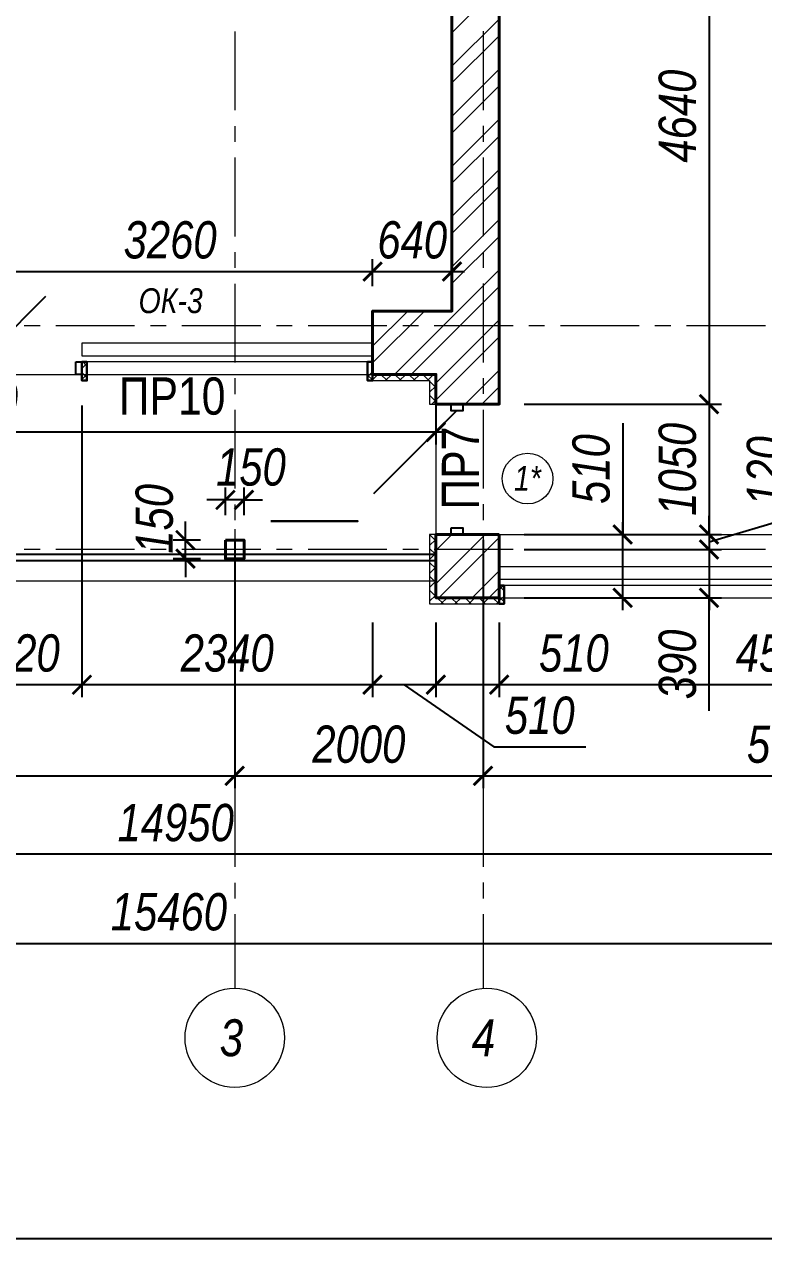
# Model space of a CAD drawing. Header units: millimetres. Extents: x 1582001 to 3303937, y 226471 to 491235.
# Drawn here: x 1804751 to 1810706, y 380855 to 390638 of the extents above; entities that cross this region are included whole.
import ezdxf
from ezdxf.enums import TextEntityAlignment as Align

# ---------------------------------------------------------------- set-up
doc = ezdxf.new("R2010")
doc.units = ezdxf.units.MM
doc.linetypes.add('CENTER', pattern=[50.8, 31.75, -6.35, 6.35, -6.35])
doc.linetypes.add('DASHDOT', pattern=[25.4, 12.7, -6.35, 0, -6.35])
doc.layers.get('Defpoints').update_dxf_attribs({"color": 255, "lineweight": 30})
doc.layers.add('900Сл Non-Print', color=235, linetype='Continuous', lineweight=5, plot=False)
for name, color, linetype, lineweight in [('Text', 212, 'Continuous', 25), ('Двери', 173, 'Continuous', 25), ('Кирпич', 253, 'Continuous', 9), ('Кровля', 232, 'Continuous', 25), ('Лестница', 74, 'Continuous', 25), ('Маркировка', 253, 'Continuous', 18), ('Окна', 4, 'Continuous', 18), ('Оси', 251, 'CENTER', 9), ('ПЕРЕМЫЧКИ', 36, 'Continuous', 25), ('Площади', 201, 'Continuous', 13), ('Размеры', 7, 'Continuous', 18), ('Стены несущие', 7, 'Continuous', 40), ('СТОЙКИ', 26, 'Continuous', 40), ('Утеплитель', 145, 'Continuous', 9)]:
    doc.layers.add(name, color=color, linetype=linetype, lineweight=lineweight)
doc.layers.add('Формуляр', color=138, linetype='Continuous')
doc.styles.add('GOST 2.304', font='ARIALNI.TTF', dxfattribs={"width": 0.98, "height": 300})
doc.styles.get("Standard").update_dxf_attribs({"font": 'ARIALNI.TTF', "height": 300})
doc.styles.add('style', font='ARIALNI.TTF', dxfattribs={"width": 0.98, "height": 300})
doc.styles.add('STYLE1', font='ARIALNI.TTF', dxfattribs={"height": 300})
doc.styles.add('стиль1', font='ARIALNI.TTF', dxfattribs={"width": 0.98, "height": 300})
doc.dimstyles.new('М100', dxfattribs={"dimtxt": 600, "dimasz": 150, "dimexe": 100, "dimexo": 200, "dimgap": 100, "dimtad": 1, "dimdec": 0, "dimtxsty": 'style', "dimblk": 'ARCHTICK', "dimcen": 150, "dimdle": 100, "dimclrt": 256, "dimadec": 0, "dimazin": 0, "dimtfac": 1, "dimtdec": 0, "dimtmove": 1, "dimatfit": 3, "dimldrblk": 'NONE', "dimfxl": 0, "dimarcsym": 0})
pattern_1 = [(45, (-10215.04, -115358.71), (-44.90128, 44.90128), []), (135, (-10215.04, -115358.71), (-44.90128, -44.90128), [])]

# ---------------------------------------------------------------- blocks, each defined once
blk = doc.blocks.new('*U16')
blk.add_line((0, -50), (-671.8, -721.8))
for points in [[(-50, 0), (-50, -50), (50, -50), (50, 0)], [(-50, -1000), (-50, -1050), (50, -1050), (50, -1000)]]:
    blk.add_lwpolyline(points, close=True)
blk = doc.blocks.new('*U23')
blk.add_line((50, 0), (629.8, 579.8))
for points in [[(0, 50), (50, 50), (50, -50), (0, -50)], [(870, 50), (920, 50), (920, -50), (870, -50)]]:
    blk.add_lwpolyline(points, close=True)
blk = doc.blocks.new('_ArchTick')
at = {"color": 0, "linetype": 'ByBlock', "const_width": 0.15}
blk.add_lwpolyline([(-0.5, -0.5), (0.5, 0.5)], dxfattribs=at)
blk = doc.blocks.new('*D190')
at = {"layer": 'Defpoints', "color": 0, "lineweight": -3, "transparency": 16777216}
for p in [(1801045.7, 387073.9), (1806445.7, 386683.9), (1806445.7, 384583.9)]:
    blk.add_point(p, dxfattribs=at)
at = {"layer": 'Размеры', "color": 0, "lineweight": -2, "transparency": 16777216}
for p, q in [((1801045.7, 386873.9), (1801045.7, 384483.9)), ((1806445.7, 386483.9), (1806445.7, 384483.9)), ((1800945.7, 384583.9), (1806545.7, 384583.9))]:
    blk.add_line(p, q, dxfattribs=at)
at = {"layer": 'Размеры', "color": 0, "lineweight": -2, "transparency": 16777216, "xscale": 150, "yscale": 150, "zscale": 150, "rotation": 180}
blk.add_blockref('_ArchTick', (1801045.7, 384583.9), dxfattribs=at)
at = {"layer": 'Размеры', "color": 0, "lineweight": -2, "transparency": 16777216, "xscale": 150, "yscale": 150, "zscale": 150}
blk.add_blockref('_ArchTick', (1806445.7, 384583.9), dxfattribs=at)
at = {"layer": 'Размеры', "transparency": 16777216, "insert": (1803745.7, 384837), "char_height": 300, "attachment_point": 5, "style": 'style'}
blk.add_mtext('5400', dxfattribs=at)
blk = doc.blocks.new('_None')
blk = doc.blocks.new('*D191')
at = {"layer": 'Defpoints', "color": 0, "lineweight": -3, "transparency": 16777216}
for p in [(1806445.7, 386683.9), (1808445.7, 386683.9), (1808445.7, 384583.9)]:
    blk.add_point(p, dxfattribs=at)
at = {"layer": 'Размеры', "color": 0, "lineweight": -2, "transparency": 16777216}
for p, q in [((1806445.7, 386483.9), (1806445.7, 384483.9)), ((1808445.7, 386483.9), (1808445.7, 384483.9)), ((1806345.7, 384583.9), (1808545.7, 384583.9))]:
    blk.add_line(p, q, dxfattribs=at)
at = {"layer": 'Размеры', "color": 0, "lineweight": -2, "transparency": 16777216, "xscale": 150, "yscale": 150, "zscale": 150, "rotation": 180}
blk.add_blockref('_ArchTick', (1806445.7, 384583.9), dxfattribs=at)
at = {"layer": 'Размеры', "color": 0, "lineweight": -2, "transparency": 16777216, "xscale": 150, "yscale": 150, "zscale": 150}
blk.add_blockref('_ArchTick', (1808445.7, 384583.9), dxfattribs=at)
at = {"layer": 'Размеры', "transparency": 16777216, "insert": (1807445.7, 384837), "char_height": 300, "attachment_point": 5, "style": 'style'}
blk.add_mtext('2000', dxfattribs=at)
blk = doc.blocks.new('*D192')
at = {"layer": 'Defpoints', "color": 0, "lineweight": -3, "transparency": 16777216}
for p in [(1808445.7, 386683.9), (1813445.7, 386683.9), (1813445.7, 384583.9)]:
    blk.add_point(p, dxfattribs=at)
at = {"layer": 'Размеры', "color": 0, "lineweight": -2, "transparency": 16777216}
for p, q in [((1808445.7, 386483.9), (1808445.7, 384483.9)), ((1813445.7, 386483.9), (1813445.7, 384483.9)), ((1808345.7, 384583.9), (1813545.7, 384583.9))]:
    blk.add_line(p, q, dxfattribs=at)
at = {"layer": 'Размеры', "color": 0, "lineweight": -2, "transparency": 16777216, "xscale": 150, "yscale": 150, "zscale": 150, "rotation": 180}
blk.add_blockref('_ArchTick', (1808445.7, 384583.9), dxfattribs=at)
at = {"layer": 'Размеры', "color": 0, "lineweight": -2, "transparency": 16777216, "xscale": 150, "yscale": 150, "zscale": 150}
blk.add_blockref('_ArchTick', (1813445.7, 384583.9), dxfattribs=at)
at = {"layer": 'Размеры', "transparency": 16777216, "insert": (1810945.7, 384837), "char_height": 300, "attachment_point": 5, "style": 'style'}
blk.add_mtext('5000', dxfattribs=at)
blk = doc.blocks.new('*D194')
at = {"layer": 'Defpoints', "color": 0, "lineweight": -3, "transparency": 16777216}
for p in [(1798495.7, 386683.9), (1813445.7, 386683.9), (1798495.7, 383952)]:
    blk.add_point(p, dxfattribs=at)
at = {"layer": 'Размеры', "color": 0, "lineweight": -2, "transparency": 16777216}
for p, q in [((1798495.7, 386483.9), (1798495.7, 383852)), ((1813445.7, 386483.9), (1813445.7, 383852)), ((1813545.7, 383952), (1798395.7, 383952))]:
    blk.add_line(p, q, dxfattribs=at)
at = {"layer": 'Размеры', "color": 0, "lineweight": -2, "transparency": 16777216, "xscale": 150, "yscale": 150, "zscale": 150, "rotation": 180}
blk.add_blockref('_ArchTick', (1798495.7, 383952), dxfattribs=at)
at = {"layer": 'Размеры', "color": 0, "lineweight": -2, "transparency": 16777216, "xscale": 150, "yscale": 150, "zscale": 150}
blk.add_blockref('_ArchTick', (1813445.7, 383952), dxfattribs=at)
at = {"layer": 'Размеры', "transparency": 16777216, "insert": (1805970.7, 384205.2), "char_height": 300, "attachment_point": 5, "style": 'style'}
blk.add_mtext('14950', dxfattribs=at)
blk = doc.blocks.new('*D197')
at = {"layer": 'Defpoints', "color": 0, "lineweight": -3, "transparency": 16777216}
for p in [(1798185.7, 386683.9), (1813645.7, 386018.1), (1813645.7, 383233.7)]:
    blk.add_point(p, dxfattribs=at)
at = {"layer": 'Размеры', "color": 0, "lineweight": -2, "transparency": 16777216}
for p, q in [((1798185.7, 386483.9), (1798185.7, 383133.7)), ((1813645.7, 385818.1), (1813645.7, 383133.7)), ((1798085.7, 383233.7), (1813745.7, 383233.7))]:
    blk.add_line(p, q, dxfattribs=at)
at = {"layer": 'Размеры', "color": 0, "lineweight": -2, "transparency": 16777216, "xscale": 150, "yscale": 150, "zscale": 150, "rotation": 180}
blk.add_blockref('_ArchTick', (1798185.7, 383233.7), dxfattribs=at)
at = {"layer": 'Размеры', "color": 0, "lineweight": -2, "transparency": 16777216, "xscale": 150, "yscale": 150, "zscale": 150}
blk.add_blockref('_ArchTick', (1813645.7, 383233.7), dxfattribs=at)
at = {"layer": 'Размеры', "transparency": 16777216, "insert": (1805915.7, 383486.9), "char_height": 300, "attachment_point": 5, "style": 'style'}
blk.add_mtext('15460', dxfattribs=at)
blk = doc.blocks.new('*U12')
h = blk.add_hatch()
h.set_pattern_fill('ANSI37', color=256, scale=20, angle=360, style=0)
h.set_pattern_definition([(45, (-8475.04, -115358.71), (-44.90128, 44.90128), []), (135, (-8475.04, -115358.71), (-44.90128, -44.90128), [])])
h.paths.add_polyline_path([(2300, -50), (2340, -50), (2340, 100), (2300, 100)])
h = blk.add_hatch()
h.set_pattern_fill('ANSI37', color=256, scale=20, angle=360, style=0)
h.set_pattern_definition(pattern_1)
h.paths.add_polyline_path([(40, -50), (40, 50), (0, 50), (0, -50)])
for points in [[(0, 250), (2340, 250), (2340, 150), (0, 150)], [(0, 100), (2340, 100), (2340, 0), (0, 0)]]:
    blk.add_lwpolyline(points, close=True)
at = {"layer": 'Утеплитель', "lineweight": 30}
for points in [[(0, 100), (40, 100), (40, -50), (0, -50)], [(2300, 100), (2340, 100), (2340, -50), (2300, -50)]]:
    blk.add_lwpolyline(points, close=True, dxfattribs=at)
blk = doc.blocks.new('*U13')
h = blk.add_hatch()
h.set_pattern_fill('ANSI37', color=256, scale=20, angle=360, style=0)
h.set_pattern_definition([(45, (-6255.04, -115358.71), (-44.90128, 44.90128), []), (135, (-6255.04, -115358.71), (-44.90128, -44.90128), [])])
h.paths.add_polyline_path([(4520, -50), (4560, -50), (4560, 100), (4520, 100)])
h = blk.add_hatch()
h.set_pattern_fill('ANSI37', color=256, scale=20, angle=360, style=0)
h.set_pattern_definition(pattern_1)
h.paths.add_polyline_path([(40, -50), (40, 50), (0, 50), (0, -50)])
for points in [[(0, 250), (4560, 250), (4560, 150), (0, 150)], [(0, 100), (4560, 100), (4560, 0), (0, 0)]]:
    blk.add_lwpolyline(points, close=True)
at = {"layer": 'Утеплитель', "lineweight": 30}
for points in [[(0, 100), (40, 100), (40, -50), (0, -50)], [(4520, 100), (4560, 100), (4560, -50), (4520, -50)]]:
    blk.add_lwpolyline(points, close=True, dxfattribs=at)
blk = doc.blocks.new('*D218')
at = {"layer": 'Defpoints', "color": 0, "lineweight": -3, "transparency": 16777216}
for p in [(1808575.7, 386018.1), (1813135.7, 386018.1), (1808575.7, 385318.1)]:
    blk.add_point(p, dxfattribs=at)
at = {"layer": 'Размеры', "color": 0, "lineweight": -2, "transparency": 16777216}
for p, q in [((1808575.7, 385818.1), (1808575.7, 385218.1)), ((1813135.7, 385818.1), (1813135.7, 385218.1)), ((1813235.7, 385318.1), (1808475.7, 385318.1))]:
    blk.add_line(p, q, dxfattribs=at)
at = {"layer": 'Размеры', "color": 0, "lineweight": -2, "transparency": 16777216, "xscale": 150, "yscale": 150, "zscale": 150, "rotation": 180}
blk.add_blockref('_ArchTick', (1808575.7, 385318.1), dxfattribs=at)
at = {"layer": 'Размеры', "color": 0, "lineweight": -2, "transparency": 16777216, "xscale": 150, "yscale": 150, "zscale": 150}
blk.add_blockref('_ArchTick', (1813135.7, 385318.1), dxfattribs=at)
at = {"layer": 'Размеры', "transparency": 16777216, "insert": (1810855.7, 385571.3), "char_height": 300, "attachment_point": 5, "style": 'style'}
blk.add_mtext('4560', dxfattribs=at)
blk = doc.blocks.new('*D219')
at = {"layer": 'Defpoints', "color": 0, "lineweight": -3, "transparency": 16777216}
for p in [(1808065.7, 386018.1), (1808575.7, 386018.1), (1808065.7, 385318.1)]:
    blk.add_point(p, dxfattribs=at)
at = {"layer": 'Размеры', "color": 0, "lineweight": -2, "transparency": 16777216}
for p, q in [((1808065.7, 385818.1), (1808065.7, 385218.1)), ((1808575.7, 385818.1), (1808575.7, 385218.1)), ((1808675.7, 385318.1), (1807965.7, 385318.1)), ((1809548.3, 385318.1), (1808575.7, 385318.1))]:
    blk.add_line(p, q, dxfattribs=at)
at = {"layer": 'Размеры', "color": 0, "lineweight": -2, "transparency": 16777216, "xscale": 150, "yscale": 150, "zscale": 150, "rotation": 180}
blk.add_blockref('_ArchTick', (1808065.7, 385318.1), dxfattribs=at)
at = {"layer": 'Размеры', "color": 0, "lineweight": -2, "transparency": 16777216, "xscale": 150, "yscale": 150, "zscale": 150}
blk.add_blockref('_ArchTick', (1808575.7, 385318.1), dxfattribs=at)
at = {"layer": 'Размеры', "transparency": 16777216, "insert": (1809177.5, 385571.3), "char_height": 300, "attachment_point": 5, "style": 'style'}
blk.add_mtext('510', dxfattribs=at)
blk = doc.blocks.new('*D220')
at = {"layer": 'Defpoints', "color": 0, "lineweight": -3, "transparency": 16777216}
for p in [(1807555.7, 386018.1), (1808065.7, 386018.1), (1807555.7, 385318.1)]:
    blk.add_point(p, dxfattribs=at)
at = {"layer": 'Размеры', "color": 0, "lineweight": -2, "transparency": 16777216}
for p, q in [((1807555.7, 385818.1), (1807555.7, 385218.1)), ((1808065.7, 385818.1), (1808065.7, 385218.1)), ((1808165.7, 385318.1), (1807455.7, 385318.1)), ((1807810.7, 385318.1), (1808531.5, 384816.7)), ((1808531.5, 384816.7), (1809273.2, 384816.7))]:
    blk.add_line(p, q, dxfattribs=at)
at = {"layer": 'Размеры', "color": 0, "lineweight": -2, "transparency": 16777216, "xscale": 150, "yscale": 150, "zscale": 150, "rotation": 180}
blk.add_blockref('_ArchTick', (1807555.7, 385318.1), dxfattribs=at)
at = {"layer": 'Размеры', "color": 0, "lineweight": -2, "transparency": 16777216, "xscale": 150, "yscale": 150, "zscale": 150}
blk.add_blockref('_ArchTick', (1808065.7, 385318.1), dxfattribs=at)
at = {"layer": 'Размеры', "transparency": 16777216, "insert": (1808902.4, 385069.9), "char_height": 300, "attachment_point": 5, "style": 'style'}
blk.add_mtext('510', dxfattribs=at)
blk = doc.blocks.new('*D221')
at = {"layer": 'Defpoints', "color": 0, "lineweight": -3, "transparency": 16777216}
for p in [(1805215.7, 387768.1), (1807555.7, 386018.1), (1805215.7, 385318.1)]:
    blk.add_point(p, dxfattribs=at)
at = {"layer": 'Размеры', "color": 0, "lineweight": -2, "transparency": 16777216}
for p, q in [((1805215.7, 387568.1), (1805215.7, 385218.1)), ((1807555.7, 385818.1), (1807555.7, 385218.1)), ((1807655.7, 385318.1), (1805115.7, 385318.1))]:
    blk.add_line(p, q, dxfattribs=at)
at = {"layer": 'Размеры', "color": 0, "lineweight": -2, "transparency": 16777216, "xscale": 150, "yscale": 150, "zscale": 150, "rotation": 180}
blk.add_blockref('_ArchTick', (1805215.7, 385318.1), dxfattribs=at)
at = {"layer": 'Размеры', "color": 0, "lineweight": -2, "transparency": 16777216, "xscale": 150, "yscale": 150, "zscale": 150}
blk.add_blockref('_ArchTick', (1807555.7, 385318.1), dxfattribs=at)
at = {"layer": 'Размеры', "transparency": 16777216, "insert": (1806385.7, 385571.3), "char_height": 300, "attachment_point": 5, "style": 'style'}
blk.add_mtext('2340', dxfattribs=at)
blk = doc.blocks.new('*D222')
at = {"layer": 'Defpoints', "color": 0, "lineweight": -3, "transparency": 16777216}
for p in [(1804295.7, 386018.1), (1805215.7, 386018.1), (1804295.7, 385318.1)]:
    blk.add_point(p, dxfattribs=at)
at = {"layer": 'Размеры', "color": 0, "lineweight": -2, "transparency": 16777216}
for p, q in [((1804295.7, 385818.1), (1804295.7, 385218.1)), ((1805215.7, 385818.1), (1805215.7, 385218.1)), ((1805315.7, 385318.1), (1804195.7, 385318.1))]:
    blk.add_line(p, q, dxfattribs=at)
at = {"layer": 'Размеры', "color": 0, "lineweight": -2, "transparency": 16777216, "xscale": 150, "yscale": 150, "zscale": 150, "rotation": 180}
blk.add_blockref('_ArchTick', (1804295.7, 385318.1), dxfattribs=at)
at = {"layer": 'Размеры', "color": 0, "lineweight": -2, "transparency": 16777216, "xscale": 150, "yscale": 150, "zscale": 150}
blk.add_blockref('_ArchTick', (1805215.7, 385318.1), dxfattribs=at)
at = {"layer": 'Размеры', "transparency": 16777216, "insert": (1804755.7, 385571.3), "char_height": 300, "attachment_point": 5, "style": 'style'}
blk.add_mtext('920', dxfattribs=at)
blk = doc.blocks.new('*D275')
at = {"layer": 'Defpoints', "color": 0, "lineweight": -3, "transparency": 16777216}
for p in [(1807555.7, 388646.6), (1804295.7, 388328.1), (1807555.7, 388328.1)]:
    blk.add_point(p, dxfattribs=at)
at = {"layer": 'Размеры', "color": 0, "lineweight": -2, "transparency": 16777216}
for p, q in [((1804295.7, 388528.1), (1804295.7, 388746.6)), ((1807555.7, 388528.1), (1807555.7, 388746.6)), ((1804195.7, 388646.6), (1807655.7, 388646.6))]:
    blk.add_line(p, q, dxfattribs=at)
at = {"layer": 'Размеры', "color": 0, "lineweight": -2, "transparency": 16777216, "xscale": 150, "yscale": 150, "zscale": 150, "rotation": 180}
blk.add_blockref('_ArchTick', (1804295.7, 388646.6), dxfattribs=at)
at = {"layer": 'Размеры', "color": 0, "lineweight": -2, "transparency": 16777216, "xscale": 150, "yscale": 150, "zscale": 150}
blk.add_blockref('_ArchTick', (1807555.7, 388646.6), dxfattribs=at)
at = {"layer": 'Размеры', "transparency": 16777216, "insert": (1805925.7, 388899.7), "char_height": 300, "attachment_point": 5, "style": 'style'}
blk.add_mtext('3260', dxfattribs=at)
blk = doc.blocks.new('*D276')
at = {"layer": 'Defpoints', "color": 0, "lineweight": -3, "transparency": 16777216}
for p in [(1808195.7, 388646.6), (1807555.7, 388328.1), (1808195.7, 388328.1)]:
    blk.add_point(p, dxfattribs=at)
at = {"layer": 'Размеры', "color": 0, "lineweight": -2, "transparency": 16777216}
for p, q in [((1807555.7, 388528.1), (1807555.7, 388746.6)), ((1808195.7, 388528.1), (1808195.7, 388746.6)), ((1807455.7, 388646.6), (1808295.7, 388646.6))]:
    blk.add_line(p, q, dxfattribs=at)
at = {"layer": 'Размеры', "color": 0, "lineweight": -2, "transparency": 16777216, "xscale": 150, "yscale": 150, "zscale": 150, "rotation": 180}
blk.add_blockref('_ArchTick', (1807555.7, 388646.6), dxfattribs=at)
at = {"layer": 'Размеры', "color": 0, "lineweight": -2, "transparency": 16777216, "xscale": 150, "yscale": 150, "zscale": 150}
blk.add_blockref('_ArchTick', (1808195.7, 388646.6), dxfattribs=at)
at = {"layer": 'Размеры', "transparency": 16777216, "insert": (1807875.7, 388899.7), "char_height": 300, "attachment_point": 5, "style": 'style'}
blk.add_mtext('640', dxfattribs=at)
blk = doc.blocks.new('*D314')
at = {"layer": 'Defpoints', "color": 0, "lineweight": -3, "transparency": 16777216}
for p in [(1808575.7, 392218.1), (1808575.7, 387578.1), (1810265.7, 387578.1)]:
    blk.add_point(p, dxfattribs=at)
at = {"layer": 'Размеры', "color": 0, "lineweight": -2, "transparency": 16777216}
for p, q in [((1810265.7, 392318.1), (1810265.7, 387478.1)), ((1808775.7, 392218.1), (1810365.7, 392218.1)), ((1808775.7, 387578.1), (1810365.7, 387578.1))]:
    blk.add_line(p, q, dxfattribs=at)
at = {"layer": 'Размеры', "color": 0, "lineweight": -2, "transparency": 16777216, "xscale": 150, "yscale": 150, "zscale": 150}
for p, rotation in [((1810265.7, 392218.1), 90), ((1810265.7, 387578.1), 270)]:
    blk.add_blockref('_ArchTick', p, dxfattribs=dict(at, rotation=rotation))
at = {"layer": 'Размеры', "transparency": 16777216, "insert": (1810012.5, 389898.1), "char_height": 300, "attachment_point": 5, "rotation": 90, "style": 'style'}
blk.add_mtext('4640', dxfattribs=at)
blk = doc.blocks.new('*D315')
at = {"layer": 'Defpoints', "color": 0, "lineweight": -3, "transparency": 16777216}
for p in [(1808575.7, 387578.1), (1808575.7, 386528.1), (1810265.7, 386528.1)]:
    blk.add_point(p, dxfattribs=at)
at = {"layer": 'Размеры', "color": 0, "lineweight": -2, "transparency": 16777216}
for p, q in [((1810265.7, 387678.1), (1810265.7, 386428.1)), ((1808775.7, 387578.1), (1810365.7, 387578.1)), ((1808775.7, 386528.1), (1810365.7, 386528.1))]:
    blk.add_line(p, q, dxfattribs=at)
at = {"layer": 'Размеры', "color": 0, "lineweight": -2, "transparency": 16777216, "xscale": 150, "yscale": 150, "zscale": 150}
for p, rotation in [((1810265.7, 387578.1), 90), ((1810265.7, 386528.1), 270)]:
    blk.add_blockref('_ArchTick', p, dxfattribs=dict(at, rotation=rotation))
at = {"layer": 'Размеры', "transparency": 16777216, "insert": (1810012.5, 387053.1), "char_height": 300, "attachment_point": 5, "rotation": 90, "style": 'style'}
blk.add_mtext('1050', dxfattribs=at)
blk = doc.blocks.new('*D316')
at = {"layer": 'Defpoints', "color": 0, "lineweight": -3, "transparency": 16777216}
for p in [(1808575.7, 386528.1), (1808575.7, 386408.1), (1810265.7, 386408.1)]:
    blk.add_point(p, dxfattribs=at)
at = {"layer": 'Размеры', "color": 0, "lineweight": -2, "transparency": 16777216}
for p, q in [((1810975.2, 386681), (1810975.2, 387396.2)), ((1810265.7, 386468.1), (1810975.2, 386681)), ((1810265.7, 386528.1), (1810265.7, 386678.1)), ((1808775.7, 386528.1), (1810365.7, 386528.1)), ((1810265.7, 386528.1), (1810265.7, 386408.1)), ((1810265.7, 386528.1), (1810265.7, 386408.1)), ((1808775.7, 386408.1), (1810365.7, 386408.1)), ((1810265.7, 386408.1), (1810265.7, 386258.1))]:
    blk.add_line(p, q, dxfattribs=at)
at = {"layer": 'Размеры', "color": 0, "lineweight": -2, "transparency": 16777216, "xscale": 150, "yscale": 150, "zscale": 150}
for p, rotation in [((1810265.7, 386528.1), 270), ((1810265.7, 386408.1), 90)]:
    blk.add_blockref('_ArchTick', p, dxfattribs=dict(at, rotation=rotation))
at = {"layer": 'Размеры', "transparency": 16777216, "insert": (1810722, 387038.6), "char_height": 300, "attachment_point": 5, "rotation": 90, "style": 'style'}
blk.add_mtext('120', dxfattribs=at)
blk = doc.blocks.new('*D317')
at = {"layer": 'Defpoints', "color": 0, "lineweight": -3, "transparency": 16777216}
for p in [(1808575.7, 386408.1), (1808575.7, 386018.1), (1810265.7, 386018.1)]:
    blk.add_point(p, dxfattribs=at)
at = {"layer": 'Размеры', "color": 0, "lineweight": -2, "transparency": 16777216}
for p, q in [((1810265.7, 386508.1), (1810265.7, 385918.1)), ((1808775.7, 386408.1), (1810365.7, 386408.1)), ((1808775.7, 386018.1), (1810365.7, 386018.1)), ((1810265.7, 385108.2), (1810265.7, 386018.1))]:
    blk.add_line(p, q, dxfattribs=at)
at = {"layer": 'Размеры', "color": 0, "lineweight": -2, "transparency": 16777216, "xscale": 150, "yscale": 150, "zscale": 150}
for p, rotation in [((1810265.7, 386408.1), 90), ((1810265.7, 386018.1), 270)]:
    blk.add_blockref('_ArchTick', p, dxfattribs=dict(at, rotation=rotation))
at = {"layer": 'Размеры', "transparency": 16777216, "insert": (1810012.5, 385481.5), "char_height": 300, "attachment_point": 5, "rotation": 90, "style": 'style'}
blk.add_mtext('390', dxfattribs=at)
blk = doc.blocks.new('*D184')
at = {"layer": 'Defpoints', "color": 0, "lineweight": -3, "transparency": 16777216}
for p in [(1808775.7, 386528.1), (1809570.7, 386528.1), (1808775.7, 386018.1)]:
    blk.add_point(p, dxfattribs=at)
at = {"layer": 'Размеры', "color": 0, "lineweight": -2, "transparency": 16777216}
for p, q in [((1809570.7, 387426), (1809570.7, 386528.1)), ((1809570.7, 385918.1), (1809570.7, 386628.1)), ((1808975.7, 386528.1), (1809670.7, 386528.1)), ((1808975.7, 386018.1), (1809670.7, 386018.1))]:
    blk.add_line(p, q, dxfattribs=at)
at = {"layer": 'Размеры', "color": 0, "lineweight": -2, "transparency": 16777216, "xscale": 150, "yscale": 150, "zscale": 150}
for p, rotation in [((1809570.7, 386528.1), 90), ((1809570.7, 386018.1), 270)]:
    blk.add_blockref('_ArchTick', p, dxfattribs=dict(at, rotation=rotation))
at = {"layer": 'Размеры', "transparency": 16777216, "insert": (1809317.5, 387055.1), "char_height": 300, "attachment_point": 5, "rotation": 90, "style": 'style'}
blk.add_mtext('510', dxfattribs=at)
blk = doc.blocks.new('*D328')
at = {"layer": 'Defpoints', "color": 0, "lineweight": -3, "transparency": 16777216}
for p in [(1800585.7, 387818.1), (1808065.7, 387818.1), (1800585.7, 387353.2)]:
    blk.add_point(p, dxfattribs=at)
at = {"layer": 'Размеры', "color": 0, "lineweight": -2, "transparency": 16777216}
for p, q in [((1800585.7, 387618.1), (1800585.7, 387253.2)), ((1808065.7, 387618.1), (1808065.7, 387253.2)), ((1808165.7, 387353.2), (1800485.7, 387353.2))]:
    blk.add_line(p, q, dxfattribs=at)
at = {"layer": 'Размеры', "color": 0, "lineweight": -2, "transparency": 16777216, "xscale": 150, "yscale": 150, "zscale": 150, "rotation": 180}
blk.add_blockref('_ArchTick', (1800585.7, 387353.2), dxfattribs=at)
at = {"layer": 'Размеры', "color": 0, "lineweight": -2, "transparency": 16777216, "xscale": 150, "yscale": 150, "zscale": 150}
blk.add_blockref('_ArchTick', (1808065.7, 387353.2), dxfattribs=at)
at = {"layer": 'Размеры', "transparency": 16777216, "insert": (1804325.7, 387606.3), "char_height": 300, "attachment_point": 5, "style": 'style'}
blk.add_mtext('7480', dxfattribs=at)
blk = doc.blocks.new('*D616')
at = {"layer": 'Defpoints', "color": 0, "lineweight": -3, "transparency": 16777216}
for p in [(1806370.7, 386806.3), (1806370.7, 386483.1), (1806520.7, 386483.1)]:
    blk.add_point(p, dxfattribs=at)
at = {"layer": 'Размеры', "color": 0, "lineweight": -2, "transparency": 16777216}
for p, q in [((1806370.7, 386683.1), (1806370.7, 386906.3)), ((1806520.7, 386683.1), (1806520.7, 386906.3)), ((1806370.7, 386806.3), (1806220.7, 386806.3)), ((1806520.7, 386806.3), (1806370.7, 386806.3)), ((1806520.7, 386806.3), (1806670.7, 386806.3))]:
    blk.add_line(p, q, dxfattribs=at)
at = {"layer": 'Размеры', "color": 0, "lineweight": -2, "transparency": 16777216, "xscale": 150, "yscale": 150, "zscale": 150}
blk.add_blockref('_ArchTick', (1806370.7, 386806.3), dxfattribs=at)
at = {"layer": 'Размеры', "color": 0, "lineweight": -2, "transparency": 16777216, "xscale": 150, "yscale": 150, "zscale": 150, "rotation": 180}
blk.add_blockref('_ArchTick', (1806520.7, 386806.3), dxfattribs=at)
at = {"layer": 'Размеры', "transparency": 16777216, "insert": (1806576.7, 387069.8), "char_height": 300, "attachment_point": 5, "style": 'style'}
blk.add_mtext('150', dxfattribs=at)
blk = doc.blocks.new('*D617')
at = {"layer": 'Defpoints', "color": 0, "lineweight": -3, "transparency": 16777216}
for p in [(1806048.9, 386483.1), (1806370.7, 386483.1), (1806370.7, 386333.1)]:
    blk.add_point(p, dxfattribs=at)
at = {"layer": 'Размеры', "color": 0, "lineweight": -2, "transparency": 16777216}
for p, q in [((1806048.9, 386483.1), (1806048.9, 386633.1)), ((1806170.7, 386483.1), (1805948.9, 386483.1)), ((1806048.9, 386333.1), (1806048.9, 386483.1)), ((1806170.7, 386333.1), (1805948.9, 386333.1)), ((1806048.9, 386333.1), (1806048.9, 386183.1))]:
    blk.add_line(p, q, dxfattribs=at)
at = {"layer": 'Размеры', "color": 0, "lineweight": -2, "transparency": 16777216, "xscale": 150, "yscale": 150, "zscale": 150}
for p, rotation in [((1806048.9, 386483.1), 270), ((1806048.9, 386333.1), 90)]:
    blk.add_blockref('_ArchTick', p, dxfattribs=dict(at, rotation=rotation))
at = {"layer": 'Размеры', "transparency": 16777216, "insert": (1805799.6, 386653.7), "char_height": 300, "attachment_point": 5, "rotation": 90, "style": 'style'}
blk.add_mtext('150', dxfattribs=at)
blk = doc.blocks.new('*U45')
at = {"layer": '900Сл Non-Print'}
blk.add_lwpolyline([(0, 0), (822.6, 0), (1129.7, 0), (1440, 0), (1635, 0), (1830, 0), (3910, 0), (8480, 0), (8480, -240), (8480, -1665), (2169.7, -1665), (1440, -1665), (1050, -1665), (1050, -1500), (0, -1500), (0, -500), (0, -350), (0, -150), (0, 0)], dxfattribs=at)
at = {"layer": 'Кровля'}
blk.add_lwpolyline([(7152, -1183.2), (7852, -1183.2), (7852, -1183.2), (7152, -1183.2)], close=True, dxfattribs=at)
at = {"layer": 'Text', "flags": 2}
blk.add_attdef('ПЛОЩАДЬ', (7202, -1133.2), '', height=175, dxfattribs=at)

msp = doc.modelspace()

# ---------------------------------------------------------------- hatches: boundary and pattern name
at = {"layer": 'Кирпич'}
h = msp.add_hatch(dxfattribs=at)
h.set_pattern_fill('ANSI32', color=256, scale=30, style=0)
h.set_pattern_definition([(45, (344110.15, 96926.34), (-202.055763, 202.055763), []), (45, (344244.86, 96926.34), (-202.055763, 202.055763), [])])
h.paths.add_polyline_path([(1800655.7, 394708.1), (1800655.7, 394773.1), (1801165.7, 394773.1), (1801165.7, 394198.1), (1798695.7, 394198.1), (1798695.7, 392098.1), (1801825.7, 392098.1), (1801825.7, 391718.1), (1798695.7, 391718.1), (1798695.7, 388328.1), (1799615.7, 388328.1), (1799615.7, 387818.1), (1798185.7, 387818.1), (1798185.7, 394708.1)])
h.paths.add_polyline_path([(1801165.7, 393158.1), (1801045.7, 393158.1), (1801045.7, 394198.1), (1801165.7, 394198.1), (1801165.7, 393398.1), (1805075.7, 393398.1), (1805075.7, 394578.1), (1805195.7, 394578.1), (1805195.7, 393278.1), (1801165.7, 393278.1)])
h.paths.add_polyline_path([(1802745.7, 392098.1), (1804165.7, 392098.1), (1804165.7, 391718.1), (1802745.7, 391718.1)])
h.paths.add_polyline_path([(1803395.7, 391718.1), (1803515.7, 391718.1), (1803515.7, 388328.1), (1803395.7, 388328.1)])
h.paths.add_polyline_path([(1802875.7, 388328.1), (1804295.7, 388328.1), (1804295.7, 387818.1), (1802875.7, 387818.1)])
h.paths.add_polyline_path([(1808195.7, 392218.1), (1808575.7, 392218.1), (1808575.7, 387578.1), (1808065.7, 387578.1), (1808065.7, 387818.1), (1807555.7, 387818.1), (1807555.7, 388328.1), (1808195.7, 388328.1), (1808195.7, 391718.1), (1805085.7, 391718.1), (1805085.7, 392098.1), (1808195.7, 392098.1)])
h.paths.add_polyline_path([(1808575.7, 386528.1), (1808065.7, 386528.1), (1808065.7, 386018.1), (1808575.7, 386018.1)])
h.paths.add_polyline_path([(1808195.7, 394948.1), (1808575.7, 394948.1), (1808575.7, 393648.1), (1813135.7, 393648.1), (1813135.7, 394818.1), (1813645.7, 394818.1), (1813645.7, 391088.1), (1813135.7, 391088.1), (1813135.7, 393268.4), (1808575.7, 393268.4), (1808575.7, 393138.1), (1808195.7, 393138.1)])
h.paths.add_polyline_path([(1813135.7, 388738.1), (1813645.7, 388738.1), (1813645.7, 386018.1), (1813135.7, 386018.1)])
h.paths.add_polyline_path([(1808195.7, 397158.1), (1808575.7, 397158.1), (1808575.7, 395868.1), (1808195.7, 395868.1)])
h.paths.add_polyline_path([(1809755.7, 398208.1), (1809755.7, 397158.1), (1808575.7, 397158.1), (1808575.7, 397038.1), (1810655.7, 397038.1), (1810655.7, 397158.1), (1809875.7, 397158.1), (1809875.7, 398208.1)])
h.paths.add_polyline_path([(1813135.7, 399638.1), (1813645.7, 399638.1), (1813645.7, 397038.1), (1813135.7, 397038.1), (1813135.7, 398208.1), (1809625.7, 398208.1), (1809625.7, 398588.1), (1813135.7, 398588.1)])
h.paths.add_polyline_path([(1812225.7, 397158.1), (1813135.7, 397158.1), (1813135.7, 397038.1), (1812225.7, 397038.1)], flags=17)
h.paths.add_polyline_path([(1803125.7, 396008.1), (1803515.7, 396008.1), (1803515.7, 398208.1), (1803635.7, 398208.1), (1803635.7, 396008.1), (1804025.7, 396008.1), (1804025.7, 395888.1), (1803125.7, 395888.1)], flags=17)
h.paths.add_polyline_path([(1806115.7, 398208.1), (1806235.7, 398208.1), (1806235.7, 395888.1), (1805195.7, 395888.1), (1805195.7, 395498.1), (1805075.7, 395498.1), (1805075.7, 395888.1), (1804945.7, 395888.1), (1804945.7, 396008.1), (1806115.7, 396008.1)])
h.paths.add_polyline_path([(1800655.7, 399878.1), (1801165.7, 399878.1), (1801165.7, 398588.1), (1806115.7, 398588.1), (1806115.7, 398848.1), (1806365.7, 398848.1), (1806365.7, 398588.1), (1806755.7, 398588.1), (1806755.7, 398208.1), (1801165.7, 398208.1), (1801165.7, 395823.1), (1800655.7, 395823.1)])
h.paths.add_polyline_path([(1801165.7, 400928.1), (1800655.7, 400928.1), (1800655.7, 401698.1), (1801685.7, 401698.1), (1801685.7, 401188.1), (1801165.7, 401188.1)])
h.paths.add_polyline_path([(1803390.7, 401188.1), (1803640.7, 401188.1), (1803640.7, 398588.1), (1803390.7, 398588.1)])
h.paths.add_polyline_path([(1804300.7, 401188.1), (1802735.7, 401188.1), (1802735.7, 401698.1), (1804300.7, 401698.1)])
h.paths.add_polyline_path([(1808705.7, 398588.1), (1808705.7, 398208.1), (1807805.7, 398208.1), (1807805.7, 398588.1), (1808195.7, 398588.1), (1808195.7, 399898.1), (1807805.7, 399898.1), (1807805.7, 400408.1), (1808065.7, 400408.1), (1808065.7, 404698.1), (1808575.7, 404698.1), (1808575.7, 398588.1)])
h.paths.add_polyline_path([(1805350.7, 401698.1), (1806625.7, 401698.1), (1806625.7, 400408.1), (1806755.7, 400408.1), (1806755.7, 399898.1), (1806365.7, 399898.1), (1806365.7, 399768.1), (1806115.7, 399768.1), (1806115.7, 401188.1), (1805350.7, 401188.1)])
h.paths.add_polyline_path([(1813645.7, 404698.1), (1813135.7, 404698.1), (1813135.7, 401988.1), (1813645.7, 401988.1)])
h.paths.add_polyline_path([(1802205.7, 396008.1), (1801165.7, 396008.1), (1801165.7, 395888.1), (1802205.7, 395888.1)], flags=17)
h.paths.add_polyline_path([(1801045.7, 392238.1), (1801165.7, 392238.1), (1801165.7, 392098.1), (1801045.7, 392098.1)], flags=17)
at = {"layer": 'Утеплитель'}
h = msp.add_hatch(dxfattribs=at)
h.set_pattern_fill('ANSI37', color=256, scale=25, style=0)
h.set_pattern_definition([(45, (344110.15, 96926.34), (-56.1266008, 56.1266008), []), (135, (344110.15, 96926.34), (-56.1266008, -56.1266008), [])])
h.paths.add_polyline_path([(1800655.7, 400928.1), (1800605.7, 400928.1), (1800605.7, 401748.1), (1801685.7, 401748.1), (1801685.7, 401698.1), (1800655.7, 401698.1)])
h.paths.add_polyline_path([(1802735.7, 401698.1), (1804300.7, 401698.1), (1804300.7, 401748.1), (1802735.7, 401748.1)])
h.paths.add_polyline_path([(1805350.7, 401698.1), (1805350.7, 401748.1), (1806675.7, 401748.1), (1806675.7, 400458.1), (1806755.7, 400458.1), (1806755.7, 400408.1), (1806625.7, 400408.1), (1806625.7, 401698.1)])
h.paths.add_polyline_path([(1808575.7, 404698.1), (1808575.7, 404748.1), (1808015.7, 404748.1), (1808015.7, 400458.1), (1807805.7, 400458.1), (1807805.7, 400408.1), (1808065.7, 400408.1), (1808065.7, 404698.1)])
h.paths.add_polyline_path([(1813135.7, 404698.1), (1813135.7, 404748.1), (1813695.7, 404748.1), (1813695.7, 401988.1), (1813645.7, 401988.1), (1813645.7, 404698.1)])
h.paths.add_polyline_path([(1813645.7, 399638.1), (1813695.7, 399638.1), (1813695.7, 397038.1), (1813645.7, 397038.1)])
h.paths.add_polyline_path([(1813645.7, 394818.1), (1813695.7, 394818.1), (1813695.7, 391088.1), (1813645.7, 391088.1)])
h.paths.add_polyline_path([(1813135.7, 386018.1), (1813135.7, 385968.1), (1813695.7, 385968.1), (1813695.7, 388738.1), (1813645.7, 388738.1), (1813645.7, 386018.1)])
h.paths.add_polyline_path([(1808065.7, 386528.1), (1808015.7, 386528.1), (1808015.7, 385968.1), (1808575.7, 385968.1), (1808575.7, 386018.1), (1808065.7, 386018.1)])
h.paths.add_polyline_path([(1807555.7, 387818.1), (1807555.7, 387768.1), (1808015.7, 387768.1), (1808015.7, 387578.1), (1808065.7, 387578.1), (1808065.7, 387818.1)])
h.paths.add_polyline_path([(1802825.7, 387818.1), (1804345.7, 387818.1), (1804345.7, 387768.1), (1802825.7, 387768.1)])
h.paths.add_polyline_path([(1800655.7, 394773.1), (1800605.7, 394773.1), (1800605.7, 394758.1), (1798135.7, 394758.1), (1798135.7, 387768.1), (1799615.7, 387768.1), (1799615.7, 387818.1), (1798185.7, 387818.1), (1798185.7, 394708.1), (1800655.7, 394708.1)])
h.paths.add_polyline_path([(1800655.7, 399878.1), (1800605.7, 399878.1), (1800605.7, 395823.1), (1800655.7, 395823.1)])

# ---------------------------------------------------------------- linework, layer by layer
at = {"layer": 'Лестница'}
msp.add_lwpolyline([(1799585.7, 386318.1), (1808065.7, 386318.1), (1808065.7, 386368.1), (1799585.7, 386368.1)], close=True, dxfattribs=at)
at = {"layer": 'Маркировка', "color": 5}
msp.add_circle((1808805, 386978.1), 203.9, dxfattribs=at)
at = {"layer": 'Оси', "ltscale": 20}
for p, q in [((1806445.7, 407852.5), (1806445.7, 382873.7)), ((1808445.7, 407853.6), (1808445.7, 382872.6)), ((1816815.7, 388208.1), (1795015.7, 388208.1)), ((1816815.7, 386408.1), (1795015.7, 386408.1))]:
    msp.add_line(p, q, dxfattribs=at)
at = {"layer": 'Оси', "linetype": 'DASHDOT', "ltscale": 50}
for p, q in [((1806445.7, 386571.2), (1806445.7, 386245)), ((1806622.3, 386408.1), (1806269.1, 386408.1))]:
    msp.add_line(p, q, dxfattribs=at)
at = {"layer": 'Оси', "linetype": 'Continuous', "ltscale": 100}
for centre in [(1806445.7, 382473.7), (1806445.7, 382473.7), (1808475.7, 382473.7), (1808475.7, 382473.7)]:
    msp.add_circle(centre, 400, dxfattribs=at)
at = {"layer": 'Размеры', "ltscale": 100}
msp.add_line((1808575.7, 386528.1), (1813135.7, 386528.1), dxfattribs=at)
at = {"layer": 'Стены несущие'}
msp.add_lwpolyline([(1808195.7, 392218.1), (1808575.7, 392218.1), (1808575.7, 387578.1), (1808065.7, 387578.1), (1808065.7, 387818.1), (1807555.7, 387818.1), (1807555.7, 388328.1), (1808195.7, 388328.1), (1808195.7, 391718.1), (1805085.7, 391718.1), (1805085.7, 392098.1), (1808195.7, 392098.1), (1808195.7, 392218.1)], dxfattribs=at)
msp.add_lwpolyline([(1808575.7, 386528.1), (1808065.7, 386528.1), (1808065.7, 386018.1), (1808575.7, 386018.1)], close=True, dxfattribs=at)
at = {"layer": 'СТОЙКИ', "ltscale": 100}
msp.add_lwpolyline([(1806370.7, 386483.1), (1806520.7, 386483.1), (1806520.7, 386333.1), (1806370.7, 386333.1), (1806370.7, 386483.1)], dxfattribs=at)
at = {"layer": 'Утеплитель'}
for points in [[(1807555.7, 387818.1), (1807555.7, 387768.1), (1808015.7, 387768.1), (1808015.7, 387578.1), (1808065.7, 387578.1), (1808065.7, 387818.1), (1807555.7, 387818.1)], [(1808065.7, 386528.1), (1808015.7, 386528.1), (1808015.7, 385968.1), (1808575.7, 385968.1), (1808575.7, 386018.1), (1808065.7, 386018.1), (1808065.7, 386528.1)]]:
    msp.add_lwpolyline(points, dxfattribs=at)
at = {"layer": 'Формуляр', "color": 0}
msp.add_lwpolyline([(1794000.5, 380854.9), (1794000.5, 409544.8), (1833500.4, 409544.8), (1833500.4, 380854.9)], close=True, dxfattribs=at)

# ---------------------------------------------------------------- block references
at = {"layer": 'Двери'}
for name, p in [('*U23', (1804295.7, 387868.1)), ('*U16', (1808235.7, 387578.1))]:
    msp.add_blockref(name, p, dxfattribs=at)
at = {"layer": 'Окна', "xscale": -1}
for name, p in [('*U12', (1807555.7, 387818.1)), ('*U13', (1813135.7, 386018.1))]:
    msp.add_blockref(name, p, dxfattribs=at)
at = {"layer": 'Площади'}
msp.add_blockref('*U45', (1799585.7, 387818.1), dxfattribs=at)

# ---------------------------------------------------------------- texts
at = {"layer": 'Маркировка', "color": 1, "style": 'стиль1'}
msp.add_text('ОК-3', height=200, dxfattribs=at).set_placement((1805930, 388411.4), align=Align.MIDDLE_CENTER)
at = {"layer": 'Маркировка', "color": 5, "style": 'стиль1'}
msp.add_text('1*', height=200, dxfattribs=at).set_placement((1808803.6, 386980.8), align=Align.MIDDLE_CENTER)
at = {"layer": 'Оси', "linetype": 'Continuous', "ltscale": 100, "style": 'GOST 2.304'}
for s, p in [('3', (1806419.4, 382473.7)), ('4', (1808449.4, 382473.7))]:
    msp.add_text(s, height=297.2, dxfattribs=at).set_placement(p, align=Align.MIDDLE_CENTER)
at = {"layer": 'ПЕРЕМЫЧКИ', "color": 116, "ltscale": 2, "insert": (1805512.1, 387793.5), "char_height": 300, "width": 928.795, "attachment_point": 1, "style": 'STYLE1'}
msp.add_mtext('{\\fArial Narrow|b0|i0|c204|p34;ПР10}', dxfattribs=at)
at = {"layer": 'ПЕРЕМЫЧКИ', "color": 116, "ltscale": 2, "insert": (1808113.9, 386728.7), "char_height": 300, "width": 928.795, "attachment_point": 1, "rotation": 90, "style": 'STYLE1'}
msp.add_mtext('{\\fArial Narrow|b0|i0|c204|p34;ПР7}', dxfattribs=at)

# ---------------------------------------------------------------- dimensions: what is measured, and where the dimension line sits
at = {"layer": 'Размеры'}
for base, p1, p2, picture, middle in [((1810265.7, 387578.1), (1808575.7, 392218.1), (1808575.7, 387578.1), '*D314', (1810012.5, 389898.1)), ((1810265.7, 386528.1), (1808575.7, 387578.1), (1808575.7, 386528.1), '*D315', (1810012.5, 387053.1)), ((1810265.7, 386408.1), (1808575.7, 386528.1), (1808575.7, 386408.1), '*D316', (1810722, 386781))]:
    dim = msp.add_linear_dim(base=base, p1=p1, p2=p2, angle=90, dimstyle='М100', override={"dimtxt": 250}, dxfattribs=at)
    dim.commit()
    dim.dimension.update_dxf_attribs({"geometry": picture, "text_midpoint": middle})
for base, p1, p2, picture, middle in [((1807555.7, 388646.6), (1804295.7, 388328.1), (1807555.7, 388328.1), '*D275', (1805925.7, 388899.7)), ((1800585.7, 387353.2), (1808065.7, 387818.1), (1800585.7, 387818.1), '*D328', (1804325.7, 387606.3)), ((1805215.7, 385318.1), (1807555.7, 386018.1), (1805215.7, 387768.1), '*D221', (1806385.7, 385571.3)), ((1806445.7, 384583.9), (1801045.7, 387073.9), (1806445.7, 386683.9), '*D190', (1803745.7, 384837)), ((1813645.7, 383233.7), (1798185.7, 386683.9), (1813645.7, 386018.1), '*D197', (1805915.7, 383486.9)), ((1798495.7, 383952), (1813445.7, 386683.9), (1798495.7, 386683.9), '*D194', (1805970.7, 384205.2)), ((1808445.7, 384583.9), (1806445.7, 386683.9), (1808445.7, 386683.9), '*D191', (1807445.7, 384837)), ((1813445.7, 384583.9), (1808445.7, 386683.9), (1813445.7, 386683.9), '*D192', (1810945.7, 384837)), ((1804295.7, 385318.1), (1805215.7, 386018.1), (1804295.7, 386018.1), '*D222', (1804755.7, 385571.3)), ((1808575.7, 385318.1), (1813135.7, 386018.1), (1808575.7, 386018.1), '*D218', (1810855.7, 385571.3))]:
    dim = msp.add_linear_dim(base=base, p1=p1, p2=p2, dimstyle='М100', override={"dimtxt": 250}, dxfattribs=at)
    dim.commit()
    dim.dimension.update_dxf_attribs({"geometry": picture, "text_midpoint": middle})
for base, p1, p2, override, picture, middle in [((1808195.7, 388646.6), (1807555.7, 388328.1), (1808195.7, 388328.1), {"dimtxt": 250}, '*D276', (1807875.7, 388646.6)), ((1806370.7, 386806.3), (1806520.7, 386483.1), (1806370.7, 386483.1), {"dimtmove": 2}, '*D616', (1806576.7, 387069.8)), ((1807555.7, 385318.1), (1808065.7, 386018.1), (1807555.7, 386018.1), {"dimtxt": 250}, '*D220', (1808631.5, 384816.7)), ((1808065.7, 385318.1), (1808575.7, 386018.1), (1808065.7, 386018.1), {"dimtxt": 250}, '*D219', (1809177.5, 385318.1))]:
    dim = msp.add_linear_dim(base=base, p1=p1, p2=p2, dimstyle='М100', override=override, dxfattribs=at)
    dim.commit()
    dim.dimension.update_dxf_attribs({"geometry": picture, "text_midpoint": middle, "dimtype": 160})
for base, p1, p2, override, picture, middle in [((1809570.7, 386528.1), (1808775.7, 386018.1), (1808775.7, 386528.1), {"dimtxt": 250}, '*D184', (1809570.7, 387055.1)), ((1806048.9, 386483.1), (1806370.7, 386333.1), (1806370.7, 386483.1), {"dimtmove": 2}, '*D617', (1805799.6, 386653.7)), ((1810265.7, 386018.1), (1808575.7, 386408.1), (1808575.7, 386018.1), {"dimtxt": 250}, '*D317', (1810265.7, 385481.5))]:
    dim = msp.add_linear_dim(base=base, p1=p1, p2=p2, angle=90, dimstyle='М100', override=override, dxfattribs=at)
    dim.commit()
    dim.dimension.update_dxf_attribs({"geometry": picture, "text_midpoint": middle, "dimtype": 160})

doc.saveas('drawing.dxf')
